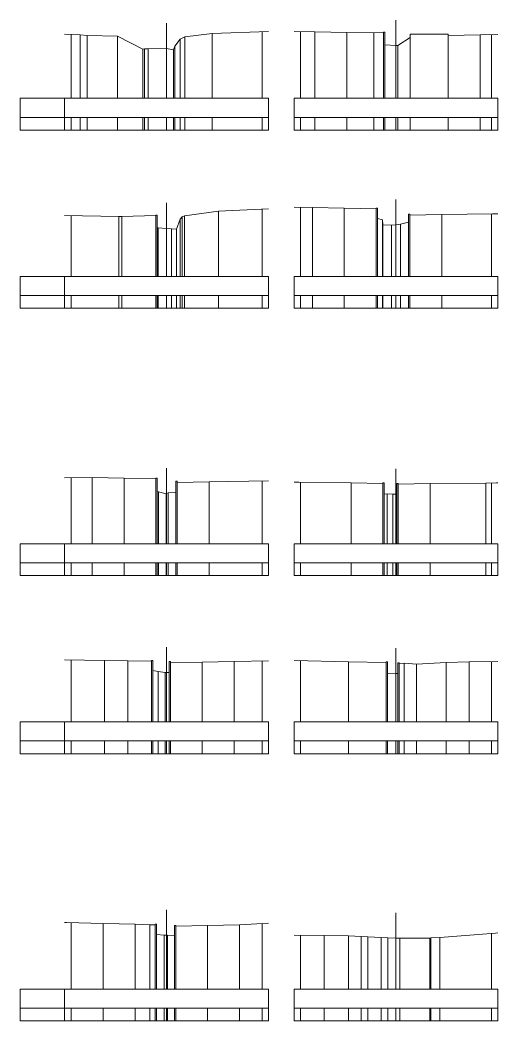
# Model space of a CAD drawing. Extents: x 2342 to 3638, y 3676 to 5069.
# Drawn here: x 3562.5 to 3637.5, y 3844.2 to 4001.5 of the extents above; entities that cross this region are included whole.
import ezdxf

# ---------------------------------------------------------------- set-up
doc = ezdxf.new("R2010")
doc.units = 0
doc.header["$LTSCALE"] = 0.12
doc.layers.add('11', color=7, linetype='Continuous', lineweight=13)
doc.layers.add('19', color=7, linetype='Continuous', lineweight=13)

msp = doc.modelspace()

# ---------------------------------------------------------------- linework, layer by layer
at = {"layer": '11'}
for p, q in [((3585.5472, 4000.9997), (3585.5472, 3996.9997)), ((3621.5472, 4001.4997), (3621.5472, 3997.4997)), ((3562.5472, 3989.1998), (3601.5472, 3989.1998)), ((3562.5472, 3989.1998), (3601.5472, 3989.1998)), ((3562.5472, 3989.1998), (3562.5472, 3984.1998)), ((3569.5472, 3989.1998), (3569.5472, 3984.1998)), ((3601.5472, 3989.1998), (3601.5472, 3984.1998)), ((3605.5472, 3989.1998), (3637.5472, 3989.1998)), ((3605.5472, 3989.1998), (3637.5472, 3989.1998)), ((3605.5472, 3989.1998), (3605.5472, 3984.1998)), ((3637.5472, 3989.1998), (3637.5472, 3984.1998)), ((3562.5472, 3986.1998), (3601.5472, 3986.1998)), ((3570.5472, 3984.1998), (3570.5472, 3986.1998)), ((3571.9931, 3984.1998), (3571.9931, 3986.1998)), ((3573.063, 3984.1998), (3573.063, 3986.1998)), ((3577.8432, 3984.1998), (3577.8432, 3986.1998)), ((3581.8412, 3984.1998), (3581.8412, 3986.1998)), ((3582.0581, 3984.1998), (3582.0581, 3986.1998)), ((3582.6713, 3984.1998), (3582.6713, 3986.1998)), ((3585.5472, 3984.1998), (3585.5472, 3986.1998)), ((3586.627, 3984.1998), (3586.627, 3986.1998)), ((3586.8163, 3984.1998), (3586.8163, 3986.1998)), ((3587.6991, 3984.1998), (3587.6991, 3986.1998)), ((3588.4032, 3984.1998), (3588.4032, 3986.1998)), ((3592.7211, 3984.1998), (3592.7211, 3986.1998)), ((3600.5472, 3984.1998), (3600.5472, 3986.1998)), ((3605.5472, 3986.1998), (3637.5472, 3986.1998)), ((3606.5472, 3984.1998), (3606.5472, 3986.1998)), ((3608.812, 3984.1998), (3608.812, 3986.1998)), ((3613.812, 3984.1998), (3613.812, 3986.1998)), ((3618.0932, 3984.1998), (3618.0932, 3986.1998)), ((3619.5932, 3984.1998), (3619.5932, 3986.1998)), ((3619.793, 3984.1998), (3619.793, 3986.1998)), ((3621.5472, 3984.1998), (3621.5472, 3986.1998)), ((3621.8602, 3984.1998), (3621.8602, 3986.1998)), ((3623.752, 3984.1998), (3623.752, 3986.1998)), ((3623.7523, 3984.1998), (3623.7523, 3986.1998)), ((3629.752, 3984.1998), (3629.752, 3986.1998)), ((3634.752, 3984.1998), (3634.752, 3986.1998)), ((3636.5472, 3984.1998), (3636.5472, 3986.1998)), ((3562.5472, 3984.1998), (3601.5472, 3984.1998)), ((3605.5472, 3984.1998), (3637.5472, 3984.1998)), ((3585.5472, 3972.7497), (3585.5472, 3968.7497)), ((3621.5472, 3973.2897), (3621.5472, 3969.2897)), ((3562.5472, 3961.1998), (3601.5472, 3961.1998)), ((3562.5472, 3961.1998), (3601.5472, 3961.1998)), ((3562.5472, 3961.1998), (3562.5472, 3956.1998)), ((3569.5472, 3961.1998), (3569.5472, 3956.1998)), ((3601.5472, 3961.1998), (3601.5472, 3956.1998)), ((3605.5472, 3961.1998), (3637.5472, 3961.1998)), ((3605.5472, 3961.1998), (3637.5472, 3961.1998)), ((3605.5472, 3961.1998), (3605.5472, 3956.1998)), ((3637.5472, 3961.1998), (3637.5472, 3956.1998)), ((3562.5472, 3958.1998), (3601.5472, 3958.1998)), ((3570.5472, 3956.1998), (3570.5472, 3958.1998)), ((3578.0581, 3956.1998), (3578.0581, 3958.1998)), ((3578.5141, 3956.1998), (3578.5141, 3958.1998)), ((3583.853, 3956.1998), (3583.853, 3958.1998)), ((3584.0531, 3956.1998), (3584.0531, 3958.1998)), ((3584.2372, 3956.1998), (3584.2372, 3958.1998)), ((3585.5472, 3956.1998), (3585.5472, 3958.1998)), ((3586.3251, 3956.1998), (3586.3251, 3958.1998)), ((3587.0771, 3956.1998), (3587.0771, 3958.1998)), ((3587.6503, 3956.1998), (3587.6503, 3958.1998)), ((3588.001, 3956.1998), (3588.001, 3958.1998)), ((3588.3652, 3956.1998), (3588.3652, 3958.1998)), ((3593.7123, 3956.1998), (3593.7123, 3958.1998)), ((3600.5472, 3956.1998), (3600.5472, 3958.1998)), ((3605.5472, 3958.1998), (3637.5472, 3958.1998)), ((3606.5472, 3956.1998), (3606.5472, 3958.1998)), ((3608.4213, 3956.1998), (3608.4213, 3958.1998)), ((3613.4213, 3956.1998), (3613.4213, 3958.1998)), ((3618.4209, 3956.1998), (3618.4209, 3958.1998)), ((3618.4213, 3956.1998), (3618.4213, 3958.1998)), ((3618.6211, 3956.1998), (3618.6211, 3958.1998)), ((3618.6211, 3956.1998), (3618.6211, 3958.1998)), ((3619.4213, 3956.1998), (3619.4213, 3958.1998)), ((3619.46, 3956.1998), (3619.46, 3958.1998)), ((3620.8471, 3956.1998), (3620.8471, 3958.1998)), ((3621.5472, 3956.1998), (3621.5472, 3958.1998)), ((3622.2333, 3956.1998), (3622.2333, 3958.1998)), ((3623.5331, 3956.1998), (3623.5331, 3958.1998)), ((3623.7333, 3956.1998), (3623.7333, 3958.1998)), ((3623.7333, 3956.1998), (3623.7333, 3958.1998)), ((3628.7333, 3956.1998), (3628.7333, 3958.1998)), ((3636.5472, 3956.1998), (3636.5472, 3958.1998)), ((3562.5472, 3956.1998), (3601.5472, 3956.1998)), ((3605.5472, 3956.1998), (3637.5472, 3956.1998)), ((3585.5472, 3931.0699), (3585.5472, 3927.0699)), ((3621.5472, 3930.9898), (3621.5472, 3926.9898)), ((3562.5472, 3919.1998), (3601.5472, 3919.1998)), ((3562.5472, 3919.1998), (3601.5472, 3919.1998)), ((3562.5472, 3919.1998), (3562.5472, 3914.1998)), ((3569.5472, 3919.1998), (3569.5472, 3914.1998)), ((3601.5472, 3919.1998), (3601.5472, 3914.1998)), ((3605.5472, 3919.1998), (3637.5472, 3919.1998)), ((3605.5472, 3919.1998), (3637.5472, 3919.1998)), ((3605.5472, 3919.1998), (3605.5472, 3914.1998)), ((3637.5472, 3919.1998), (3637.5472, 3914.1998)), ((3562.5472, 3916.1998), (3601.5472, 3916.1998)), ((3570.5472, 3914.1998), (3570.5472, 3916.1998)), ((3573.873, 3914.1998), (3573.873, 3916.1998)), ((3578.873, 3914.1998), (3578.873, 3916.1998)), ((3583.873, 3914.1998), (3583.873, 3916.1998)), ((3583.873, 3914.1998), (3583.873, 3916.1998)), ((3584.0732, 3914.1998), (3584.0732, 3916.1998)), ((3584.2612, 3914.1998), (3584.2612, 3916.1998)), ((3585.457, 3914.1998), (3585.457, 3916.1998)), ((3585.5472, 3914.1998), (3585.5472, 3916.1998)), ((3585.81, 3914.1998), (3585.81, 3916.1998)), ((3587.0102, 3914.1998), (3587.0102, 3916.1998)), ((3587.21, 3914.1998), (3587.21, 3916.1998)), ((3592.21, 3914.1998), (3592.21, 3916.1998)), ((3600.5472, 3914.1998), (3600.5472, 3916.1998)), ((3605.5472, 3916.1998), (3637.5472, 3916.1998)), ((3606.5472, 3914.1998), (3606.5472, 3916.1998)), ((3614.4882, 3914.1998), (3614.4882, 3916.1998)), ((3619.4879, 3914.1998), (3619.4879, 3916.1998)), ((3619.4882, 3914.1998), (3619.4882, 3916.1998)), ((3619.688, 3914.1998), (3619.688, 3916.1998)), ((3620.1791, 3914.1998), (3620.1791, 3916.1998)), ((3621.0331, 3914.1998), (3621.0331, 3916.1998)), ((3621.5472, 3914.1998), (3621.5472, 3916.1998)), ((3621.686, 3914.1998), (3621.686, 3916.1998)), ((3621.8862, 3914.1998), (3621.8862, 3916.1998)), ((3626.8862, 3914.1998), (3626.8862, 3916.1998)), ((3635.622, 3914.1998), (3635.622, 3916.1998)), ((3636.5472, 3914.1998), (3636.5472, 3916.1998)), ((3562.5472, 3914.1998), (3601.5472, 3914.1998)), ((3605.5472, 3914.1998), (3637.5472, 3914.1998)), ((3585.5472, 3902.9698), (3585.5472, 3898.9698)), ((3621.5472, 3902.7999), (3621.5472, 3898.7999)), ((3562.5472, 3891.1998), (3601.5472, 3891.1998)), ((3562.5472, 3891.1998), (3601.5472, 3891.1998)), ((3562.5472, 3891.1998), (3562.5472, 3886.1998)), ((3569.5472, 3891.1998), (3569.5472, 3886.1998)), ((3601.5472, 3891.1998), (3601.5472, 3886.1998)), ((3605.5472, 3891.1998), (3637.5472, 3891.1998)), ((3605.5472, 3891.1998), (3637.5472, 3891.1998)), ((3605.5472, 3891.1998), (3605.5472, 3886.1998)), ((3637.5472, 3891.1998), (3637.5472, 3886.1998)), ((3562.5472, 3888.1998), (3601.5472, 3888.1998)), ((3570.5472, 3886.1998), (3570.5472, 3888.1998)), ((3575.8192, 3886.1998), (3575.8192, 3888.1998)), ((3579.4672, 3886.1998), (3579.4672, 3888.1998)), ((3583.188, 3886.1998), (3583.188, 3888.1998)), ((3583.188, 3886.1998), (3583.188, 3888.1998)), ((3583.3881, 3886.1998), (3583.3881, 3888.1998)), ((3583.3881, 3886.1998), (3583.3881, 3888.1998)), ((3584.227, 3886.1998), (3584.227, 3888.1998)), ((3585.3451, 3886.1998), (3585.3451, 3888.1998)), ((3585.5472, 3886.1998), (3585.5472, 3888.1998)), ((3585.935, 3886.1998), (3585.935, 3888.1998)), ((3586.1352, 3886.1998), (3586.1352, 3888.1998)), ((3591.1352, 3886.1998), (3591.1352, 3888.1998)), ((3596.1352, 3886.1998), (3596.1352, 3888.1998)), ((3600.5472, 3886.1998), (3600.5472, 3888.1998)), ((3605.5472, 3888.1998), (3637.5472, 3888.1998)), ((3606.5472, 3886.1998), (3606.5472, 3888.1998)), ((3614.0702, 3886.1998), (3614.0702, 3888.1998)), ((3619.997, 3886.1998), (3619.997, 3888.1998)), ((3620.1972, 3886.1998), (3620.1972, 3888.1998)), ((3621.5472, 3886.1998), (3621.5472, 3888.1998)), ((3621.8471, 3886.1998), (3621.8471, 3888.1998)), ((3622.0472, 3886.1998), (3622.0472, 3888.1998)), ((3622.813, 3886.1998), (3622.813, 3888.1998)), ((3624.752, 3886.1998), (3624.752, 3888.1998)), ((3629.4423, 3886.1998), (3629.4423, 3888.1998)), ((3633.0272, 3886.1998), (3633.0272, 3888.1998)), ((3636.5472, 3886.1998), (3636.5472, 3888.1998)), ((3562.5472, 3886.1998), (3601.5472, 3886.1998)), ((3605.5472, 3886.1998), (3637.5472, 3886.1998)), ((3585.5472, 3861.6798), (3585.5472, 3857.6798)), ((3621.5472, 3861.1896), (3621.5472, 3857.1896)), ((3562.5472, 3849.1998), (3601.5472, 3849.1998)), ((3562.5472, 3849.1998), (3601.5472, 3849.1998)), ((3562.5472, 3849.1998), (3562.5472, 3844.1998)), ((3569.5472, 3849.1998), (3569.5472, 3844.1998)), ((3601.5472, 3849.1998), (3601.5472, 3844.1998)), ((3605.5472, 3849.1998), (3637.5472, 3849.1998)), ((3605.5472, 3849.1998), (3637.5472, 3849.1998)), ((3605.5472, 3849.1998), (3605.5472, 3844.1998)), ((3637.5472, 3849.1998), (3637.5472, 3844.1998)), ((3562.5472, 3846.1998), (3601.5472, 3846.1998)), ((3570.5472, 3844.1998), (3570.5472, 3846.1998)), ((3575.601, 3844.1998), (3575.601, 3846.1998)), ((3580.601, 3844.1998), (3580.601, 3846.1998)), ((3582.916, 3844.1998), (3582.916, 3846.1998)), ((3583.747, 3844.1998), (3583.747, 3846.1998)), ((3583.9472, 3844.1998), (3583.9472, 3846.1998)), ((3585.147, 3844.1998), (3585.147, 3846.1998)), ((3585.5472, 3844.1998), (3585.5472, 3846.1998)), ((3585.6972, 3844.1998), (3585.6972, 3846.1998)), ((3586.7841, 3844.1998), (3586.7841, 3846.1998)), ((3586.9843, 3844.1998), (3586.9843, 3846.1998)), ((3591.9843, 3844.1998), (3591.9843, 3846.1998)), ((3596.9843, 3844.1998), (3596.9843, 3846.1998)), ((3600.5472, 3844.1998), (3600.5472, 3846.1998)), ((3605.5472, 3846.1998), (3637.5472, 3846.1998)), ((3606.5472, 3844.1998), (3606.5472, 3846.1998)), ((3610.27, 3844.1998), (3610.27, 3846.1998)), ((3614.0912, 3844.1998), (3614.0912, 3846.1998)), ((3616.0951, 3844.1998), (3616.0951, 3846.1998)), ((3617.1093, 3844.1998), (3617.1093, 3846.1998)), ((3619.2123, 3844.1998), (3619.2123, 3846.1998)), ((3620.268, 3844.1998), (3620.268, 3846.1998)), ((3621.5472, 3844.1998), (3621.5472, 3846.1998)), ((3622.1703, 3844.1998), (3622.1703, 3846.1998)), ((3626.834, 3844.1998), (3626.834, 3846.1998)), ((3627.0171, 3844.1998), (3627.0171, 3846.1998)), ((3628.415, 3844.1998), (3628.415, 3846.1998)), ((3636.5472, 3844.1998), (3636.5472, 3846.1998)), ((3562.5472, 3844.1998), (3601.5472, 3844.1998)), ((3605.5472, 3844.1998), (3637.5472, 3844.1998))]:
    msp.add_line(p, q, dxfattribs=at)
for points in [[(3569.5472, 3999.2986), (3571.9931, 3999.1558), (3571.9931, 3999.1558), (3573.063, 3999.0928), (3573.063, 3999.0928), (3577.8432, 3998.9406), (3577.8432, 3998.9406), (3581.8412, 3996.9318), (3581.8412, 3996.9318), (3582.0581, 3996.9747), (3582.0581, 3996.9747), (3582.6713, 3996.9948), (3582.6713, 3996.9948), (3585.5472, 3996.9997), (3585.5472, 3996.9997), (3586.627, 3996.8386), (3586.627, 3996.8386), (3586.8163, 3997.3806), (3586.8163, 3997.3806), (3587.6991, 3998.4869), (3587.6991, 3998.4869), (3588.4032, 3998.8786), (3588.4032, 3998.8786), (3592.7211, 3999.4006), (3592.7211, 3999.4006), (3601.5472, 3999.6831)], [(3605.5472, 3999.6831), (3608.812, 3999.6178), (3608.812, 3999.6178), (3613.812, 3999.5177), (3613.812, 3999.5177), (3618.0932, 3999.4987), (3618.0932, 3999.4987), (3619.5932, 3999.5167), (3619.5932, 3999.5167), (3619.5932, 3999.6168), (3619.5932, 3999.6168), (3619.793, 3999.6168), (3619.793, 3999.6168), (3619.793, 3997.6168), (3619.793, 3997.6168), (3621.5472, 3997.4997), (3621.5472, 3997.4997), (3621.8602, 3997.4738), (3621.8602, 3997.4738), (3623.752, 3998.7746), (3623.752, 3998.7746), (3623.7523, 3999.2746), (3623.7523, 3999.2746), (3629.752, 3999.2746), (3629.752, 3999.2746), (3629.7523, 3999.0748), (3629.7523, 3999.0748), (3634.752, 3999.1749), (3634.752, 3999.1749), (3637.5472, 3999.2306)], [(3562.5472, 3989.1998), (3562.5472, 3986.1998), (3562.5472, 3984.1998)], [(3569.5472, 3970.7877), (3578.0581, 3970.6476), (3578.0581, 3970.6476), (3578.5141, 3970.6457), (3578.5141, 3970.6457), (3583.853, 3970.7589), (3583.853, 3970.7589), (3583.853, 3970.8586), (3583.853, 3970.8586), (3584.0531, 3970.8586), (3584.0531, 3970.8586), (3584.0531, 3968.8586), (3584.0531, 3968.8586), (3584.2372, 3968.8307), (3584.2372, 3968.8307), (3585.5472, 3968.7497), (3585.5472, 3968.7497), (3586.3251, 3968.7087), (3586.3251, 3968.7087), (3587.0771, 3968.6378), (3587.0771, 3968.6378), (3587.6503, 3970.1798), (3587.6503, 3970.1798), (3588.001, 3970.5568), (3588.001, 3970.5568), (3588.3652, 3970.7277), (3588.3652, 3970.7277), (3593.7123, 3971.4386), (3593.7123, 3971.4386), (3601.5472, 3971.8537)], [(3605.5472, 3972.0751), (3608.4213, 3972.0177), (3608.4213, 3972.0177), (3613.4213, 3971.9177), (3613.4213, 3971.9177), (3618.4209, 3971.8176), (3618.4209, 3971.8176), (3618.4213, 3971.9177), (3618.4213, 3971.9177), (3618.6211, 3971.9177), (3618.6211, 3971.9177), (3618.6211, 3970.3176), (3618.6211, 3970.3176), (3619.4213, 3970.1178), (3619.4213, 3970.1178), (3619.46, 3969.3176), (3619.46, 3969.3176), (3620.8471, 3969.2867), (3620.8471, 3969.2867), (3621.5472, 3969.2897), (3621.5472, 3969.2897), (3622.2333, 3969.4157), (3622.2333, 3969.4157), (3623.5331, 3969.7159), (3623.5331, 3969.7159), (3623.5331, 3971.0157), (3623.5331, 3971.0157), (3623.7333, 3971.0157), (3623.7333, 3971.0157), (3623.7333, 3970.8156), (3623.7333, 3970.8156), (3628.7333, 3970.9157), (3628.7333, 3970.9157), (3636.6703, 3971.0417), (3636.6703, 3971.0417), (3637.5472, 3971.0545)], [(3562.5472, 3961.1998), (3562.5472, 3958.1998), (3562.5472, 3956.1998)], [(3569.5472, 3929.5643), (3573.873, 3929.5919), (3573.873, 3929.5919), (3578.873, 3929.4918), (3578.873, 3929.4918), (3583.873, 3929.3917), (3583.873, 3929.3917), (3583.873, 3929.4918), (3583.873, 3929.4918), (3584.0732, 3929.4918), (3584.0732, 3929.4918), (3584.0732, 3927.3917), (3584.0732, 3927.3917), (3584.2612, 3927.3287), (3584.2612, 3927.3287), (3585.457, 3927.0177), (3585.457, 3927.0177), (3585.5472, 3927.0699), (3585.5472, 3927.0699), (3585.81, 3927.2198), (3585.81, 3927.2198), (3587.0102, 3927.3199), (3587.0102, 3927.3199), (3587.0102, 3929.0197), (3587.0102, 3929.0197), (3587.21, 3929.0197), (3587.21, 3929.0197), (3587.2103, 3928.8199), (3587.2103, 3928.8199), (3592.21, 3928.9196), (3592.21, 3928.9196), (3601.5472, 3929.0679)], [(3605.5472, 3928.8671), (3606.3182, 3928.8556), (3606.3182, 3928.8556), (3614.4882, 3928.7707), (3614.4882, 3928.7707), (3619.4879, 3928.6706), (3619.4879, 3928.6706), (3619.4882, 3928.7707), (3619.4882, 3928.7707), (3619.688, 3928.7707), (3619.688, 3928.7707), (3619.688, 3926.9708), (3619.688, 3926.9708), (3620.1791, 3927.0308), (3620.1791, 3927.0308), (3621.0331, 3927.0128), (3621.0331, 3927.0128), (3621.5472, 3926.9898), (3621.5472, 3926.9898), (3621.686, 3926.9806), (3621.686, 3926.9806), (3621.6864, 3928.6808), (3621.6864, 3928.6808), (3621.8862, 3928.6808), (3621.8862, 3928.6808), (3621.8862, 3928.5807), (3621.8862, 3928.5807), (3626.8862, 3928.6808), (3626.8862, 3928.6808), (3635.622, 3928.7398), (3635.622, 3928.7398), (3637.335, 3928.7556), (3637.335, 3928.7556), (3637.5472, 3928.7569)], [(3562.5472, 3919.1998), (3562.5472, 3916.1998), (3562.5472, 3914.1998)], [(3569.5472, 3900.9596), (3575.8192, 3900.8688), (3575.8192, 3900.8688), (3579.4672, 3900.8009), (3579.4672, 3900.8009), (3583.188, 3900.7618), (3583.188, 3900.7618), (3583.188, 3900.8619), (3583.188, 3900.8619), (3583.3881, 3900.8619), (3583.3881, 3900.8619), (3583.3881, 3899.2618), (3583.3881, 3899.2618), (3584.227, 3899.1217), (3584.227, 3899.1217), (3585.3451, 3898.9678), (3585.3451, 3898.9678), (3585.5472, 3898.9698), (3585.5472, 3898.9698), (3585.935, 3898.9816), (3585.935, 3898.9816), (3585.9354, 3900.6818), (3585.9354, 3900.6818), (3586.1352, 3900.6818), (3586.1352, 3900.6818), (3586.1352, 3900.4816), (3586.1352, 3900.4816), (3591.1352, 3900.5817), (3591.1352, 3900.5817), (3596.1352, 3900.6818), (3596.1352, 3900.6818), (3601.5472, 3900.7779)], [(3605.5472, 3900.8576), (3614.0702, 3900.6578), (3614.0702, 3900.6578), (3619.997, 3900.5577), (3619.997, 3900.5577), (3619.997, 3900.6578), (3619.997, 3900.6578), (3620.1972, 3900.6578), (3620.1972, 3900.6578), (3620.1972, 3898.8576), (3620.1972, 3898.8576), (3621.5472, 3898.7999), (3621.5472, 3898.7999), (3621.8471, 3898.7927), (3621.8471, 3898.7927), (3621.8471, 3900.4928), (3621.8471, 3900.4928), (3622.0472, 3900.4928), (3622.0472, 3900.4928), (3622.0472, 3900.3927), (3622.0472, 3900.3927), (3622.813, 3900.4537), (3622.813, 3900.4537), (3624.752, 3900.2667), (3624.752, 3900.2667), (3629.4423, 3900.5377), (3629.4423, 3900.5377), (3633.0272, 3900.6617), (3633.0272, 3900.6617), (3637.5472, 3900.7057)], [(3562.5472, 3891.1998), (3562.5472, 3888.1998), (3562.5472, 3886.1998)], [(3569.5472, 3859.6916), (3569.856, 3859.6837), (3569.856, 3859.6837), (3575.601, 3859.5108), (3575.601, 3859.5108), (3580.601, 3859.4108), (3580.601, 3859.4108), (3582.916, 3859.3107), (3582.916, 3859.3107), (3583.747, 3859.2966), (3583.747, 3859.2966), (3583.747, 3859.3967), (3583.747, 3859.3967), (3583.9472, 3859.3967), (3583.9472, 3859.3967), (3583.9472, 3857.7966), (3583.9472, 3857.7966), (3585.147, 3857.6969), (3585.147, 3857.6969), (3585.5472, 3857.6798), (3585.5472, 3857.6798), (3585.6972, 3857.6759), (3585.6972, 3857.6759), (3586.7841, 3857.5856), (3586.7841, 3857.5856), (3586.7841, 3859.1857), (3586.7841, 3859.1857), (3586.9843, 3859.1857), (3586.9843, 3859.1857), (3586.9843, 3859.0856), (3586.9843, 3859.0856), (3591.9843, 3859.1857), (3591.9843, 3859.1857), (3596.9843, 3859.3258), (3596.9843, 3859.3258), (3601.5472, 3859.5896)], [(3605.5472, 3857.7024), (3610.27, 3857.6129), (3610.27, 3857.6129), (3614.0912, 3857.5988), (3614.0912, 3857.5988), (3616.0951, 3857.4846), (3616.0951, 3857.4846), (3617.1093, 3857.3986), (3617.1093, 3857.3986), (3619.2123, 3857.3317), (3619.2123, 3857.3317), (3620.268, 3857.2897), (3620.268, 3857.2897), (3621.5472, 3857.1896), (3621.5472, 3857.1896), (3622.1703, 3857.1978), (3622.1703, 3857.1978), (3626.834, 3857.2336), (3626.834, 3857.2336), (3627.0171, 3857.2428), (3627.0171, 3857.2428), (3628.415, 3857.3428), (3628.415, 3857.3428), (3637.1703, 3858.0187), (3637.1703, 3858.0187), (3637.5472, 3858.0361)], [(3562.5472, 3849.1998), (3562.5472, 3846.1998), (3562.5472, 3844.1998)]]:
    msp.add_lwpolyline(points, dxfattribs=at)
at = {"layer": '19'}
for p, q in [((3570.5472, 3999.2402), (3570.5472, 3989.1998)), ((3571.9931, 3999.1558), (3571.9931, 3989.1998)), ((3573.063, 3999.0928), (3573.063, 3989.1998)), ((3577.8432, 3998.9406), (3577.8432, 3989.1998)), ((3588.4032, 3998.8786), (3588.4032, 3989.1998)), ((3592.7211, 3999.4006), (3592.7211, 3989.1998)), ((3600.5472, 3999.6509), (3600.5472, 3989.1998)), ((3606.5472, 3999.6631), (3606.5472, 3989.1998)), ((3608.812, 3999.6178), (3608.812, 3989.1998)), ((3613.812, 3999.5177), (3613.812, 3989.1998)), ((3618.0932, 3999.4987), (3618.0932, 3989.1998)), ((3619.5932, 3999.6168), (3619.5932, 3989.1998)), ((3619.5932, 3999.5167), (3619.5932, 3989.1998)), ((3619.793, 3999.6168), (3619.793, 3989.1998)), ((3623.752, 3998.7746), (3623.752, 3989.1998)), ((3623.7523, 3999.2746), (3623.7523, 3989.1998)), ((3629.752, 3999.2746), (3629.752, 3989.1998)), ((3629.7523, 3999.0748), (3629.7523, 3989.1998)), ((3634.752, 3999.1749), (3634.752, 3989.1998)), ((3636.5472, 3999.2106), (3636.5472, 3989.1998)), ((3582.6713, 3996.9948), (3582.6713, 3989.1998)), ((3585.5472, 3996.9997), (3585.5472, 3989.1998)), ((3586.8163, 3997.3806), (3586.8163, 3989.1998)), ((3587.6991, 3998.4869), (3587.6991, 3989.1998)), ((3619.793, 3997.6168), (3619.793, 3989.1998)), ((3621.5472, 3997.4997), (3621.5472, 3989.1998)), ((3621.8602, 3997.4738), (3621.8602, 3989.1998)), ((3581.8412, 3996.9318), (3581.8412, 3989.1998)), ((3582.0581, 3996.9747), (3582.0581, 3989.1998)), ((3586.627, 3996.8386), (3586.627, 3989.1998)), ((3606.5472, 3972.0551), (3606.5472, 3961.1998)), ((3608.4213, 3972.0177), (3608.4213, 3961.1998)), ((3613.4213, 3971.9177), (3613.4213, 3961.1998)), ((3618.4213, 3971.9177), (3618.4213, 3961.1998)), ((3618.6211, 3971.9177), (3618.6211, 3961.1998)), ((3570.5472, 3970.7713), (3570.5472, 3961.1998)), ((3578.0581, 3970.6476), (3578.0581, 3961.1998)), ((3578.5141, 3970.6457), (3578.5141, 3961.1998)), ((3583.853, 3970.8586), (3583.853, 3961.1998)), ((3583.853, 3970.7589), (3583.853, 3961.1998)), ((3584.0531, 3970.8586), (3584.0531, 3961.1998)), ((3588.001, 3970.5568), (3588.001, 3961.1998)), ((3588.3652, 3970.7277), (3588.3652, 3961.1998)), ((3593.7123, 3971.4386), (3593.7123, 3961.1998)), ((3600.5472, 3971.8005), (3600.5472, 3961.1998)), ((3618.4209, 3971.8176), (3618.4209, 3961.1998)), ((3618.6211, 3970.3176), (3618.6211, 3961.1998)), ((3623.5331, 3971.0157), (3623.5331, 3961.1998)), ((3623.7333, 3971.0157), (3623.7333, 3961.1998)), ((3623.7333, 3970.8156), (3623.7333, 3961.1998)), ((3628.7333, 3970.9157), (3628.7333, 3961.1998)), ((3636.5472, 3971.0397), (3636.5472, 3961.1998)), ((3584.0531, 3968.8586), (3584.0531, 3961.1998)), ((3584.2372, 3968.8307), (3584.2372, 3961.1998)), ((3585.5472, 3968.7497), (3585.5472, 3961.1998)), ((3586.3251, 3968.7087), (3586.3251, 3961.1998)), ((3587.6503, 3970.1798), (3587.6503, 3961.1998)), ((3619.4213, 3970.1178), (3619.4213, 3961.1998)), ((3619.46, 3969.3176), (3619.46, 3961.1998)), ((3620.8471, 3969.2867), (3620.8471, 3961.1998)), ((3621.5472, 3969.2897), (3621.5472, 3961.1998)), ((3622.2333, 3969.4157), (3622.2333, 3961.1998)), ((3623.5331, 3969.7159), (3623.5331, 3961.1998)), ((3587.0771, 3968.6378), (3587.0771, 3961.1998)), ((3570.5472, 3929.5705), (3570.5472, 3919.1998)), ((3573.873, 3929.5919), (3573.873, 3919.1998)), ((3578.873, 3929.4918), (3578.873, 3919.1998)), ((3583.873, 3929.4918), (3583.873, 3919.1998)), ((3583.873, 3929.3917), (3583.873, 3919.1998)), ((3584.0732, 3929.4918), (3584.0732, 3919.1998)), ((3587.0102, 3929.0197), (3587.0102, 3919.1998)), ((3587.21, 3929.0197), (3587.21, 3919.1998)), ((3587.2103, 3928.8199), (3587.2103, 3919.1998)), ((3592.21, 3928.9196), (3592.21, 3919.1998)), ((3600.5472, 3929.0518), (3600.5472, 3919.1998)), ((3606.5472, 3928.8533), (3606.5472, 3919.1998)), ((3614.4882, 3928.7707), (3614.4882, 3919.1998)), ((3619.4879, 3928.6706), (3619.4879, 3919.1998)), ((3619.4882, 3928.7707), (3619.4882, 3919.1998)), ((3619.688, 3928.7707), (3619.688, 3919.1998)), ((3621.6864, 3928.6808), (3621.6864, 3919.1998)), ((3621.8862, 3928.6808), (3621.8862, 3919.1998)), ((3621.8862, 3928.5807), (3621.8862, 3919.1998)), ((3626.8862, 3928.6808), (3626.8862, 3919.1998)), ((3635.622, 3928.7398), (3635.622, 3919.1998)), ((3636.5472, 3928.7484), (3636.5472, 3919.1998)), ((3584.0732, 3927.3917), (3584.0732, 3919.1998)), ((3584.2612, 3927.3287), (3584.2612, 3919.1998)), ((3585.457, 3927.0177), (3585.457, 3919.1998)), ((3585.5472, 3927.0699), (3585.5472, 3919.1998)), ((3585.81, 3927.2198), (3585.81, 3919.1998)), ((3587.0102, 3927.3199), (3587.0102, 3919.1998)), ((3619.688, 3926.9708), (3619.688, 3919.1998)), ((3620.1791, 3927.0308), (3620.1791, 3919.1998)), ((3621.0331, 3927.0128), (3621.0331, 3919.1998)), ((3621.5472, 3926.9898), (3621.5472, 3919.1998)), ((3621.686, 3926.9806), (3621.686, 3919.1998)), ((3570.5472, 3900.9452), (3570.5472, 3891.1998)), ((3575.8192, 3900.8688), (3575.8192, 3891.1998)), ((3579.4672, 3900.8009), (3579.4672, 3891.1998)), ((3583.188, 3900.8619), (3583.188, 3891.1998)), ((3583.188, 3900.7618), (3583.188, 3891.1998)), ((3583.3881, 3900.8619), (3583.3881, 3891.1998)), ((3585.9354, 3900.6818), (3585.9354, 3891.1998)), ((3586.1352, 3900.6818), (3586.1352, 3891.1998)), ((3586.1352, 3900.4816), (3586.1352, 3891.1998)), ((3591.1352, 3900.5817), (3591.1352, 3891.1998)), ((3596.1352, 3900.6818), (3596.1352, 3891.1998)), ((3600.5472, 3900.7602), (3600.5472, 3891.1998)), ((3606.5472, 3900.834), (3606.5472, 3891.1998)), ((3614.0702, 3900.6578), (3614.0702, 3891.1998)), ((3619.997, 3900.6578), (3619.997, 3891.1998)), ((3619.997, 3900.5577), (3619.997, 3891.1998)), ((3620.1972, 3900.6578), (3620.1972, 3891.1998)), ((3621.8471, 3900.4928), (3621.8471, 3891.1998)), ((3622.0472, 3900.4928), (3622.0472, 3891.1998)), ((3622.0472, 3900.3927), (3622.0472, 3891.1998)), ((3622.813, 3900.4537), (3622.813, 3891.1998)), ((3624.752, 3900.2667), (3624.752, 3891.1998)), ((3629.4423, 3900.5377), (3629.4423, 3891.1998)), ((3633.0272, 3900.6617), (3633.0272, 3891.1998)), ((3636.5472, 3900.6959), (3636.5472, 3891.1998)), ((3583.3881, 3899.2618), (3583.3881, 3891.1998)), ((3584.227, 3899.1217), (3584.227, 3891.1998)), ((3585.3451, 3898.9678), (3585.3451, 3891.1998)), ((3585.5472, 3898.9698), (3585.5472, 3891.1998)), ((3585.935, 3898.9816), (3585.935, 3891.1998)), ((3620.1972, 3898.8576), (3620.1972, 3891.1998)), ((3621.5472, 3898.7999), (3621.5472, 3891.1998)), ((3621.8471, 3898.7927), (3621.8471, 3891.1998)), ((3570.5472, 3859.6631), (3570.5472, 3849.1998)), ((3575.601, 3859.5108), (3575.601, 3849.1998)), ((3580.601, 3859.4108), (3580.601, 3849.1998)), ((3582.916, 3859.3107), (3582.916, 3849.1998)), ((3583.747, 3859.3967), (3583.747, 3849.1998)), ((3583.747, 3859.2966), (3583.747, 3849.1998)), ((3583.9472, 3859.3967), (3583.9472, 3849.1998)), ((3586.7841, 3859.1857), (3586.7841, 3849.1998)), ((3586.9843, 3859.1857), (3586.9843, 3849.1998)), ((3586.9843, 3859.0856), (3586.9843, 3849.1998)), ((3591.9843, 3859.1857), (3591.9843, 3849.1998)), ((3596.9843, 3859.3258), (3596.9843, 3849.1998)), ((3600.5472, 3859.5318), (3600.5472, 3849.1998)), ((3583.9472, 3857.7966), (3583.9472, 3849.1998)), ((3585.147, 3857.6969), (3585.147, 3849.1998)), ((3585.5472, 3857.6798), (3585.5472, 3849.1998)), ((3585.6972, 3857.6759), (3585.6972, 3849.1998)), ((3586.7841, 3857.5856), (3586.7841, 3849.1998)), ((3606.5472, 3857.6834), (3606.5472, 3849.1998)), ((3610.27, 3857.6129), (3610.27, 3849.1998)), ((3614.0912, 3857.5988), (3614.0912, 3849.1998)), ((3616.0951, 3857.4846), (3616.0951, 3849.1998)), ((3617.1093, 3857.3986), (3617.1093, 3849.1998)), ((3619.2123, 3857.3317), (3619.2123, 3849.1998)), ((3620.268, 3857.2897), (3620.268, 3849.1998)), ((3621.5472, 3857.1896), (3621.5472, 3849.1998)), ((3622.1703, 3857.1978), (3622.1703, 3849.1998)), ((3626.834, 3857.2336), (3626.834, 3849.1998)), ((3627.0171, 3857.2428), (3627.0171, 3849.1998)), ((3628.415, 3857.3428), (3628.415, 3849.1998)), ((3636.5472, 3857.9705), (3636.5472, 3849.1998))]:
    msp.add_line(p, q, dxfattribs=at)

doc.saveas('drawing.dxf')
